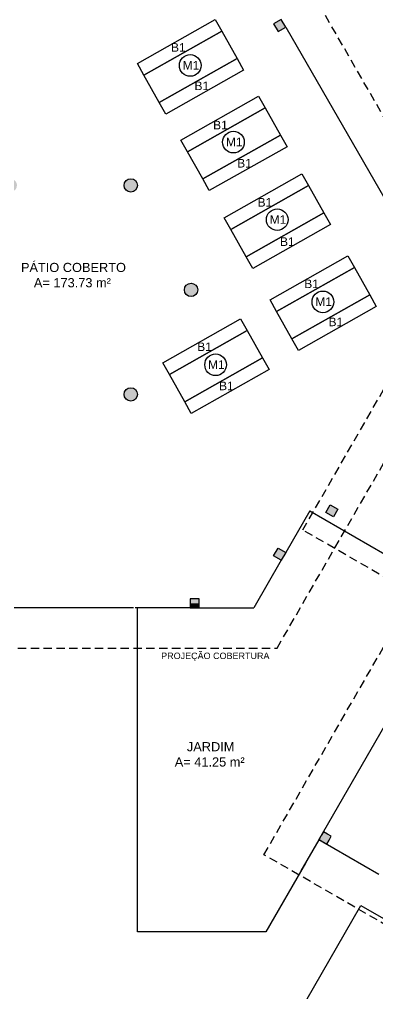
# Model space of a CAD drawing. Extents: x 247 to 523, y 32 to 113.
# Drawn here: x 309.3 to 317.32, y 63.91 to 85.7 of the extents above; entities that cross this region are included whole.
import ezdxf

# ---------------------------------------------------------------- set-up
doc = ezdxf.new("R2010")
doc.units = 0
doc.header["$LTSCALE"] = 0.005
doc.linetypes.add('TRACEJADO_G', pattern=[0.375, 0.25, -0.125])
for name, color, linetype in [('A-COTAS', 1, 'CONTINUOUS'), ('A-HACHURAPARED', 254, 'CONTINUOUS'), ('A-PARED', 5, 'CONTINUOUS'), ('A-PAREDE', 5, 'CONTINUOUS'), ('A-PISOS-CTEL', 2, 'TRACEJADO_G'), ('A-PISOS-NIVEL', 1, 'CONTINUOUS'), ('AR-TXT', 1, 'CONTINUOUS'), ('ARQ-TXT-1_050', 2, 'CONTINUOUS'), ('BL-MOB-01', 1, 'CONTINUOUS')]:
    doc.layers.add(name, color=color, linetype=linetype)
doc.styles.add('ESC-50-A20', font='arial.ttf', dxfattribs={"height": 0.1})

msp = doc.modelspace()

# ---------------------------------------------------------------- hatches: boundary and pattern name
at = {"layer": 'A-COTAS'}
h = msp.add_hatch(color=256, dxfattribs=at)
h.set_gradient(color1=(173, 173, 173), color2=(173, 173, 173))
h.paths.add_polyline_path([(317.91164, 78.55238), (317.79617, 78.55238), (317.77504, 78.51577), (317.91164, 78.43691)])
h.paths.add_polyline_path([(318.02711, 78.55238), (317.91164, 78.55238), (317.91164, 78.43691), (317.94824, 78.41577)])
h.paths.add_polyline_path([(317.91164, 78.66785), (317.91164, 78.55238), (318.02711, 78.55238), (318.04824, 78.58898)])
h.paths.add_polyline_path([(317.91164, 78.66785), (317.87504, 78.68898), (317.79617, 78.55238), (317.91164, 78.55238)])
h.paths.add_polyline_path([(318.02711, 80.75238), (317.91164, 80.75238), (317.91164, 80.63691), (318.04824, 80.71577)])
h.paths.add_polyline_path([(317.94824, 80.88898), (317.91164, 80.86785), (317.91164, 80.75238), (318.02711, 80.75238)])
h.paths.add_polyline_path([(317.91164, 80.86785), (317.77504, 80.78898), (317.79617, 80.75238), (317.91164, 80.75238)])
h.paths.add_polyline_path([(317.91164, 80.75238), (317.79617, 80.75238), (317.87504, 80.61577), (317.91164, 80.63691)])
h.paths.add_polyline_path([(315.26841, 85.53058), (315.24728, 85.56718), (315.13181, 85.56718), (315.13181, 85.45171)])
h.paths.add_polyline_path([(315.16841, 85.70378), (315.13181, 85.68265), (315.13181, 85.56718), (315.24728, 85.56718)])
h.paths.add_polyline_path([(315.13181, 85.68265), (314.99521, 85.60378), (315.01634, 85.56718), (315.13181, 85.56718)])
h.paths.add_polyline_path([(315.13181, 85.56718), (315.01634, 85.56718), (315.09521, 85.43058), (315.13181, 85.45171)])
h.paths.add_polyline_path([(313.32655, 86.66718), (313.22655, 86.66718), (313.22655, 86.56718), (313.32655, 86.56718)])
h.paths.add_polyline_path([(313.22655, 86.66718), (313.12655, 86.66718), (313.12655, 86.56718), (313.22655, 86.56718)])
h.paths.add_polyline_path([(313.22655, 86.76718), (313.12655, 86.76718), (313.12655, 86.66718), (313.22655, 86.66718)])
h.paths.add_polyline_path([(313.32655, 86.76718), (313.22655, 86.76718), (313.22655, 86.66718), (313.32655, 86.66718)])
h.paths.add_polyline_path([(307.76689, 86.66718), (307.66689, 86.66718), (307.66689, 86.56718), (307.76689, 86.56718)])
h.paths.add_polyline_path([(307.76689, 86.76718), (307.66689, 86.76718), (307.66689, 86.66718), (307.76689, 86.66718)])
h.paths.add_polyline_path([(307.66689, 86.76718), (307.56689, 86.76718), (307.56689, 86.66718), (307.66689, 86.66718)])
h.paths.add_polyline_path([(307.66689, 86.66718), (307.56689, 86.66718), (307.56689, 86.56718), (307.66689, 86.56718)])
h.paths.add_polyline_path([(305.87711, 85.56718), (305.76164, 85.56718), (305.76164, 85.45171), (305.79824, 85.43058)])
h.paths.add_polyline_path([(305.76164, 85.68265), (305.76164, 85.56718), (305.87711, 85.56718), (305.89824, 85.60378)])
h.paths.add_polyline_path([(305.76164, 85.68265), (305.72504, 85.70378), (305.64617, 85.56718), (305.76164, 85.56718)])
h.paths.add_polyline_path([(305.76164, 85.56718), (305.64617, 85.56718), (305.62504, 85.53058), (305.76164, 85.45171)])
h.paths.add_polyline_path([(303.09728, 80.75238), (302.98181, 80.75238), (302.98181, 80.63691), (303.01841, 80.61577)])
h.paths.add_polyline_path([(303.11841, 80.78898), (302.98181, 80.86785), (302.98181, 80.75238), (303.09728, 80.75238)])
h.paths.add_polyline_path([(302.98181, 80.86785), (302.94521, 80.88898), (302.86634, 80.75238), (302.98181, 80.75238)])
h.paths.add_polyline_path([(302.98181, 80.75238), (302.86634, 80.75238), (302.84521, 80.71577), (302.98181, 80.63691)])
h.paths.add_polyline_path([(303.09728, 78.55238), (302.98181, 78.55238), (302.98181, 78.43691), (303.11841, 78.51577)])
h.paths.add_polyline_path([(303.01841, 78.68898), (302.98181, 78.66785), (302.98181, 78.55238), (303.09728, 78.55238)])
h.paths.add_polyline_path([(302.98181, 78.66785), (302.84521, 78.58898), (302.86634, 78.55238), (302.98181, 78.55238)])
h.paths.add_polyline_path([(302.98181, 78.55238), (302.86634, 78.55238), (302.94521, 78.41577), (302.98181, 78.43691)])
h = msp.add_hatch(color=256, dxfattribs=at)
h.set_gradient(color1=(173, 173, 173), color2=(173, 173, 173))
h.paths.add_polyline_path([(307.89672, 79.65238, 0.4060998), (307.75089, 79.80232, 0.01389157), (307.74672, 79.65238, 0.01389157), (307.75089, 79.50243, 0.4060998)])
h.paths.add_polyline_path([(307.74672, 79.65238, -0.01389157), (307.75089, 79.80232, 0.14831685), (307.66689, 79.77937), (307.66689, 79.52538, 0.14831685), (307.75089, 79.50243, -0.01389157)])
h.paths.add_polyline_path([(307.66689, 79.77937, 0.25790103), (307.59672, 79.65238, 0.25790103), (307.66689, 79.52538)])
h.paths.add_polyline_path([(309.24672, 81.99064, 0.12459312), (309.22866, 82.06201, 0.0277885), (308.96895, 81.91207, 0.75635062)])
h.paths.add_polyline_path([(308.94672, 81.99064, 0.1387248), (308.96895, 81.91207, -0.0277885), (309.22866, 82.06201, 0.77842098)])
h.paths.add_polyline_path([(311.66479, 82.06201, 0.12459312), (311.64672, 81.99064, 0.75635062), (311.92449, 81.91207, 0.0277885)])
h.paths.add_polyline_path([(311.66479, 82.06201, -0.0277885), (311.92449, 81.91207, 0.1387248), (311.94672, 81.99064, 0.77842098)])
h.paths.add_polyline_path([(313.14672, 79.65238, 0.01389157), (313.14256, 79.80232, 0.4060998), (312.99672, 79.65238, 0.4060998), (313.14256, 79.50243, 0.01389157)])
h.paths.add_polyline_path([(313.22655, 79.77937), (313.22655, 79.52538, 0.25790103), (313.29672, 79.65238, 0.25790103)])
h.paths.add_polyline_path([(313.22655, 79.77937, 0.14831685), (313.14256, 79.80232, -0.01389157), (313.14672, 79.65238, -0.01389157), (313.14256, 79.50243, 0.14831685), (313.22655, 79.52538)])
h = msp.add_hatch(color=256, dxfattribs=at)
h.set_gradient(color1=(173, 173, 173), color2=(173, 173, 173))
h.paths.add_polyline_path([(311.92449, 77.39269, 0.75635062), (311.64672, 77.31411, 0.12459312), (311.66479, 77.24275, 0.0277885)])
h.paths.add_polyline_path([(311.94672, 77.31411, 0.1387248), (311.92449, 77.39269, -0.0277885), (311.66479, 77.24275, 0.77842098)])
h = msp.add_hatch(color=253, dxfattribs=at)
h.dxf.hatch_style = 1
h.paths.add_polyline_path([(316.26363, 74.84588), (316.43684, 74.74588), (316.33684, 74.57268), (316.16363, 74.67268)])
h = msp.add_hatch(color=256, dxfattribs=at)
h.set_gradient(color1=(173, 173, 173), color2=(173, 173, 173))
h.paths.add_polyline_path([(315.18181, 73.82417), (315.09521, 73.87417), (314.99521, 73.70097), (315.08181, 73.65097)])
h.paths.add_polyline_path([(315.26841, 73.77417), (315.18181, 73.82417), (315.08181, 73.65097), (315.16841, 73.60097)])
h.paths.add_polyline_path([(313.32655, 72.73757), (313.12655, 72.73757), (313.12655, 72.63757), (313.32655, 72.63757)])
h = msp.add_hatch(color=256, dxfattribs=at)
h.set_gradient(color1=(173, 173, 173), color2=(173, 173, 173))
h.paths.add_polyline_path([(313.32655, 72.63757), (313.12655, 72.63757), (313.12655, 72.53757), (313.32655, 72.53757)])
at = {"layer": 'A-HACHURAPARED'}
h = msp.add_hatch(color=253, dxfattribs=at)
h.dxf.hatch_style = 1
h.paths.add_polyline_path([(316.18754, 67.25299), (316.2375, 67.33961), (316.28747, 67.42623), (316.20085, 67.4762), (316.11422, 67.52616), (316.06426, 67.43954), (316.01429, 67.35292), (316.10091, 67.30295)])

# ---------------------------------------------------------------- linework, layer by layer
at = {"layer": 'A-PARED'}
msp.add_lwpolyline([(316.18754, 67.25299), (316.2375, 67.33961), (316.28747, 67.42623), (316.20085, 67.4762), (316.11422, 67.52616), (316.06426, 67.43954), (316.01429, 67.35292), (316.10091, 67.30295), (316.18754, 67.25299)], close=True, dxfattribs=at)
at = {"layer": 'A-PAREDE'}
for points in [[(314.99521, 85.60378), (315.09521, 85.43058), (315.26841, 85.53058), (315.16841, 85.70378)], [(316.26363, 74.84588), (316.43684, 74.74588), (316.33684, 74.57268), (316.16363, 74.67268)], [(314.99521, 73.70097), (315.09521, 73.87417), (315.26841, 73.77417), (315.16841, 73.60097)], [(314.99521, 73.70097), (315.09521, 73.87417), (315.26841, 73.77417), (315.16841, 73.60097)], [(313.32655, 72.73757), (313.12655, 72.73757), (313.12655, 72.53757), (313.32655, 72.53757)], [(313.32655, 72.73757), (313.12655, 72.73757), (313.12655, 72.53757), (313.32655, 72.53757)]]:
    msp.add_lwpolyline(points, close=True, dxfattribs=at)
for centre in [(311.79672, 81.99064), (311.79672, 81.99064), (313.14672, 79.65238), (313.14672, 79.65238), (311.79672, 77.31411), (311.79672, 77.31411)]:
    msp.add_circle(centre, 0.15, dxfattribs=at)
at = {"layer": 'A-PISOS-CTEL', "color": 1, "linetype": 'TRACEJADO_G', "ltscale": 150}
for points in [[(315.07407, 87.66718), (305.81937, 87.66718), (301.19202, 79.65238), (305.81937, 71.63757), (315.07407, 71.63757), (319.70142, 79.65238)], [(314.78, 67.01434), (323.54895, 82.21658), (330.56537, 78.16937), (321.79642, 62.96713)]]:
    msp.add_lwpolyline(points, close=True, dxfattribs=at)
msp.add_lwpolyline([(318.85539, 72.43217), (315.64964, 74.27964), (317.69644, 77.82885), (320.90219, 75.98137), (318.85539, 72.43217)], dxfattribs=at)
at = {"layer": 'A-PISOS-NIVEL', "color": 2}
for p, q in [((315.26841, 85.53058), (317.94824, 80.88898)), ((315.80613, 74.70552), (315.26841, 73.77417)), ((315.80613, 74.70552), (319.14463, 72.77981)), ((315.16841, 73.60097), (314.55446, 72.53757)), ((316.00929, 67.34425), (319.14463, 72.77981)), ((311.85672, 72.53757), (309.03672, 72.53757)), ((311.94672, 72.53757), (311.89672, 72.53757)), ((313.12655, 72.53757), (311.94672, 72.53757)), ((313.32655, 72.53757), (314.55446, 72.53757)), ((317.35194, 66.56979), (316.00929, 67.34425))]:
    msp.add_line(p, q, dxfattribs=at)
at = {"layer": 'A-PISOS-NIVEL', "color": 1}
for p, q in [((311.94672, 65.28757), (311.94672, 72.53757)), ((316.00929, 67.34425), (315.60957, 66.65127)), ((315.71093, 66.82699), (314.82214, 65.28757)), ((315.71676, 63.73757), (316.95194, 65.87697)), ((316.95194, 65.87697), (325.41694, 60.99419)), ((314.82214, 65.28757), (311.94672, 65.28757))]:
    msp.add_line(p, q, dxfattribs=at)
at = {"layer": 'BL-MOB-01'}
for points in [[(313.68592, 85.70248), (313.83347, 85.44127), (312.09206, 84.45764), (311.94452, 84.71885)], [(314.17773, 84.83178), (312.43633, 83.84815), (312.09206, 84.45764), (313.83347, 85.44127)], [(314.17773, 84.83178), (314.32528, 84.57057), (312.58388, 83.58694), (312.43633, 83.84815)], [(314.65795, 83.98864), (314.8055, 83.72743), (313.0641, 82.7438), (312.91655, 83.00501)], [(315.14977, 83.11794), (313.40837, 82.13431), (313.0641, 82.7438), (314.8055, 83.72743)], [(315.14977, 83.11794), (315.29731, 82.85673), (313.55591, 81.8731), (313.40837, 82.13431)], [(315.62991, 82.24892), (315.77746, 81.98771), (314.03605, 81.00408), (313.88851, 81.26529)], [(316.12173, 81.37822), (314.38032, 80.39459), (314.03605, 81.00408), (315.77746, 81.98771)], [(316.12173, 81.37822), (316.26927, 81.11701), (314.52787, 80.13338), (314.38032, 80.39459)], [(316.65713, 80.41275), (316.80467, 80.15154), (315.06327, 79.16791), (314.91573, 79.42912)], [(317.14894, 79.54204), (315.40754, 78.55842), (315.06327, 79.16791), (316.80467, 80.15154)], [(317.14894, 79.54204), (317.29649, 79.28083), (315.55508, 78.29721), (315.40754, 78.55842)], [(314.25479, 79.00507), (314.40233, 78.74386), (312.66093, 77.76023), (312.51339, 78.02144)], [(314.7466, 78.13437), (313.0052, 77.15074), (312.66093, 77.76023), (314.40233, 78.74386)], [(314.7466, 78.13437), (314.89414, 77.87316), (313.15274, 76.88953), (313.0052, 77.15074)]]:
    msp.add_lwpolyline(points, close=True, dxfattribs=at)
for centre in [(313.12834, 84.67432), (314.09736, 82.95878), (315.07745, 81.22365), (316.09955, 79.38458), (313.69721, 77.97691)]:
    msp.add_circle(centre, 0.24235, dxfattribs=at)

# ---------------------------------------------------------------- texts
at = {"layer": 'AR-TXT', "style": 'ESC-50-A20'}
for s, p in [('B1', (312.69783, 84.98198)), ('M1', (312.95934, 84.58249)), ('B1', (313.22456, 84.12188)), ('B1', (313.6415, 83.24345)), ('M1', (313.92836, 82.86695)), ('B1', (314.18063, 82.39088)), ('B1', (314.63727, 81.51557)), ('M1', (314.90844, 81.13182)), ('B1', (315.13999, 80.63572)), ('B1', (315.68296, 79.69173)), ('M1', (315.93055, 79.29275)), ('B1', (316.22735, 78.84028)), ('B1', (313.28459, 78.28274)), ('M1', (313.5282, 77.88508)), ('B1', (313.77434, 77.40765))]:
    msp.add_text(s, height=0.192, dxfattribs=at).set_placement(p)
at = {"layer": 'ARQ-TXT-1_050', "style": 'ESC-50-A20'}
msp.add_text('PROJEÇÃO COBERTURA', height=0.144, dxfattribs=at).set_placement((312.47791, 71.39142))
at = {"layer": 'ARQ-TXT-1_050', "char_height": 0.2048, "attachment_point": 1, "style": 'ESC-50-A20'}
for s, insert in [('\\pi1.307;PÁTIO COBERTO       \\P\\pi1.5967;A= 173.73 m²', (308.02954, 80.25654)), ('\\pi1.9481;JARDIM       \\P\\pi1.6763;A= 41.25 m²', (311.10529, 69.53265))]:
    msp.add_mtext_dynamic_manual_height_columns(s, width=4.4606405, gutter_width=1, heights=[0], dxfattribs=dict(at, insert=insert))

doc.saveas('drawing.dxf')
